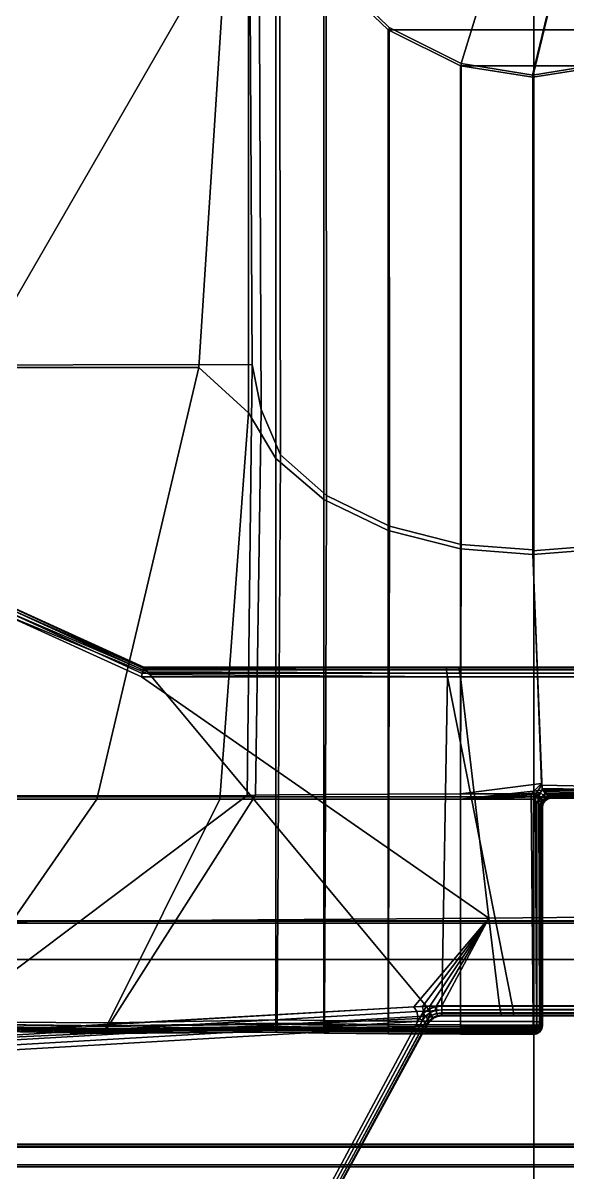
# Model space of a CAD drawing. Extents: x -11.8 to 11.8, y 0 to 23.8.
# Drawn here: x -2.59 to 0.18, y 4.43 to 10.28 of the extents above; entities that cross this region are included whole.
import ezdxf

# ---------------------------------------------------------------- set-up
doc = ezdxf.new("R2010")
doc.units = 0
doc.layers.add('SHP78CM5N_TRADECAD', color=251, linetype='CONTINUOUS')

msp = doc.modelspace()

# ---------------------------------------------------------------- linework, layer by layer
at = {"layer": 'SHP78CM5N_TRADECAD'}
for points in [[(-1.0508, 10.5689, 34.5252), (-0.7292, 10.2576, 34.525), (-0.3643, 10.074, 34.525), (1.3848, 15.7499, 34.525)], [(1.3848, 15.7499, 34.525), (-0.3643, 10.074, 34.525), (0.0011, 10.0141, 34.5247)], [(0.0011, 10.0141, 34.5247), (-0.001, 10.0141, 34.5247), (1.3848, 15.7499, 34.525)], [(-0.001, 10.0141, 34.5247), (0.3644, 10.074, 34.525), (1.2865, 10.9792, 34.5257), (1.3848, 15.7499, 34.525)], [(10.8391, 12.2355, 0.0397), (-11.8433, 14.8549, 0.0397), (-11.8433, 4.581, 0.0397), (10.8391, 4.581, 0.0397)], [(-5.0852, 8.5283, 34.3621), (-5.0852, 11.8844, 34.4356), (-1.4807, 11.8844, 34.6716), (-1.6969, 8.5295, 34.5149)], [(-5.0653, 11.8866, 34.2254), (-5.0691, 8.5372, 34.1518), (-1.4259, 8.5438, 34.3193), (-1.444, 11.8893, 34.5271)], [(-1.4807, 11.8844, 34.6716), (-1.4443, 11.429, 34.6716), (-1.4443, 8.2992, 34.5247), (-1.6969, 8.5295, 34.5149)], [(-1.394, 11.438, 34.5304), (-1.444, 11.8893, 34.5271), (-1.4259, 8.5438, 34.3193), (-1.3801, 8.316, 34.3235)], [(-1.4443, 11.429, 34.6716), (-1.3052, 10.969, 34.6716), (-1.3052, 8.0665, 34.5247), (-1.4443, 8.2992, 34.5247)], [(-1.2864, 10.9792, 34.5257), (-1.394, 11.438, 34.5304), (-1.3801, 8.316, 34.3235), (-1.2813, 8.0852, 34.3158)], [(-4.0898, 6.3462, 33.5354), (-8.1631, 5.5233, 33.2927), (-6.5695, 10.5575, 33.7506), (-1.3123, 11.1622, 34.2357)], [(-4.0898, 6.3462, 33.5354), (-1.3123, 11.1622, 34.2357), (0.0049, 11.1622, 34.2357), (0.0049, 6.3462, 33.5354)], [(0.0049, 11.1622, 34.2357), (1.2792, 11.1622, 34.2357), (4.0567, 6.3462, 33.5354), (0.0049, 6.3462, 33.5354)], [(-1.3052, 10.969, 34.6716), (-1.0616, 10.5579, 34.6716), (-1.0616, 7.8584, 34.5247), (-1.3052, 8.0665, 34.5247)], [(-1.0508, 10.5689, 34.5252), (-1.2864, 10.9792, 34.5257), (-1.2813, 8.0852, 34.3158), (-1.0478, 7.8786, 34.315)], [(-1.0616, 10.5579, 34.6716), (-0.7355, 10.246, 34.6716), (-0.7355, 7.7006, 34.5247), (-1.0616, 7.8584, 34.5247)], [(-0.7355, 10.246, 34.6716), (-1.0616, 10.5579, 34.6716), (1.0617, 10.5579, 34.6716), (0.7357, 10.246, 34.6716)], [(-0.7292, 10.2576, 34.525), (-1.0508, 10.5689, 34.5252), (-1.0478, 7.8786, 34.315), (-0.7274, 7.7219, 34.3148)], [(-0.7355, 10.246, 34.6716), (-0.3672, 10.062, 34.6716), (-0.3672, 7.6075, 34.5247), (-0.7355, 7.7006, 34.5247)], [(0.3674, 10.062, 34.6716), (-0.3672, 10.062, 34.6716), (-0.7355, 10.246, 34.6716), (0.7357, 10.246, 34.6716)], [(-0.3643, 10.074, 34.525), (-0.7292, 10.2576, 34.525), (-0.7274, 7.7219, 34.3148), (-0.3644, 7.6299, 34.3148)], [(0.3674, 10.062, 34.6716), (0.0001, 10.005, 34.6716), (-0.3672, 10.062, 34.6716)], [(-0.3672, 10.062, 34.6716), (0.0001, 10.005, 34.6716), (0.0001, 7.5787, 34.5247), (-0.3672, 7.6075, 34.5247)], [(0.0011, 10.0141, 34.5247), (-0.3643, 10.074, 34.525), (-0.3644, 7.6299, 34.3148), (0.0001, 7.6016, 34.3148)], [(0.3644, 10.074, 34.525), (-0.001, 10.0141, 34.5247), (-0.0016, 7.598, 34.3145), (0.3638, 7.6266, 34.3145)], [(0.0001, 10.005, 34.6716), (0.3674, 10.062, 34.6716), (0.3674, 7.6075, 34.5247), (0.0001, 7.5787, 34.5247)], [(0.0001, 10.005, 34.6716), (-0.001, 10.0141, 34.5247), (-0.0016, 7.598, 34.3145), (0.0001, 7.5787, 34.5247)], [(0.0001, 10.005, 34.6716), (-0.001, 10.0141, 34.5247), (0.0011, 10.0141, 34.5247)], [(0.0001, 7.5787, 34.5247), (0.0001, 10.005, 34.6716), (0.0011, 10.0141, 34.5247), (0.0001, 7.6016, 34.3148)], [(-5.0691, 8.5372, 34.1518), (-5.0736, 6.3487, 34.0238), (-1.4508, 6.354, 34.0284), (-1.4259, 8.5438, 34.3193)], [(-1.3801, 8.316, 34.3235), (-1.4259, 8.5438, 34.3193), (-1.4508, 6.354, 34.0284), (-1.4093, 6.3561, 34.0375)], [(-5.0852, 6.3357, 34.1845), (-5.0852, 8.5283, 34.3621), (-1.6969, 8.5295, 34.5149), (-2.216, 6.3357, 34.3018)], [(-1.6969, 8.5295, 34.5149), (-1.4443, 8.2992, 34.5247), (-1.5909, 6.3357, 34.3065), (-2.216, 6.3357, 34.3018)], [(-1.2813, 8.0852, 34.3158), (-1.3801, 8.316, 34.3235), (-1.4093, 6.3561, 34.0375), (-1.2923, 6.3578, 34.045)], [(-1.4443, 8.2992, 34.5247), (-1.3052, 8.0665, 34.5247), (-1.3052, 6.3357, 34.2786), (-1.5909, 6.3357, 34.3065)], [(-1.3052, 8.0665, 34.5247), (-1.0616, 7.8584, 34.5247), (-1.0616, 6.3357, 34.2645), (-1.3052, 6.3357, 34.2786)], [(-1.0478, 7.8786, 34.315), (-1.2813, 8.0852, 34.3158), (-1.2923, 6.3578, 34.045), (-1.054, 6.3594, 34.0548)], [(-1.0616, 7.8584, 34.5247), (-0.7355, 7.7006, 34.5247), (-0.7355, 6.3357, 34.2731), (-1.0616, 6.3357, 34.2645)], [(-0.7274, 7.7219, 34.3148), (-1.0478, 7.8786, 34.315), (-1.054, 6.3594, 34.0548), (-0.731, 6.3608, 34.0266)], [(-0.3644, 7.6299, 34.3148), (-0.7274, 7.7219, 34.3148), (-0.731, 6.3608, 34.0266), (-0.3669, 6.3617, 34.0322)], [(-0.7355, 7.7006, 34.5247), (-0.3672, 7.6075, 34.5247), (-0.3672, 6.3357, 34.2787), (-0.7355, 6.3357, 34.2731)], [(-0.3672, 7.6075, 34.5247), (0.0001, 7.5787, 34.5247), (0.0474, 6.3801, 34.3265), (-0.3672, 6.3357, 34.2787)], [(0.0446, 6.4153, 34.0846), (0.0001, 7.6016, 34.3148), (-0.3644, 7.6299, 34.3148), (-0.3669, 6.3617, 34.0322)], [(0.3638, 7.6266, 34.3145), (-0.0016, 7.598, 34.3145), (0.0449, 6.4062, 34.0828), (0.3647, 6.4001, 34.0839)], [(0.0001, 7.5787, 34.5247), (0.3674, 7.6075, 34.5247), (0.3674, 6.3801, 34.3231), (0.0474, 6.3801, 34.3265)], [(-1.9805, 6.9914, 34.0485), (-1.9842, 6.9744, 34.0584), (-2.6789, 7.2917, 34.0556), (-2.671, 7.3068, 34.0453)], [(-1.9571, 6.9819, 33.4321), (-1.9679, 6.9949, 33.443), (-2.6709, 7.307, 33.4186), (-2.6787, 7.2919, 33.4072)], [(-1.978, 7.0027, 34.0324), (-1.9805, 6.9914, 34.0485), (-2.671, 7.3068, 34.0453), (-2.6657, 7.3168, 34.0289)], [(-1.9679, 6.9949, 33.443), (-1.975, 7.0036, 33.4597), (-2.6657, 7.3168, 33.4357), (-2.6709, 7.307, 33.4186)], [(-1.9772, 7.0063, 34.0147), (-1.978, 7.0027, 34.0324), (-2.6657, 7.3168, 34.0289), (-2.6641, 7.3199, 34.011)], [(-1.975, 7.0036, 33.4597), (-1.9772, 7.0063, 33.4779), (-2.6641, 7.3199, 33.4542), (-2.6657, 7.3168, 33.4357)], [(-2.6641, 7.3199, 34.011), (-2.6641, 7.3199, 33.4542), (-1.9772, 7.0063, 33.4779), (-1.9772, 7.0063, 34.0147)], [(-6.0912, 5.6884, 33.9154), (-2.6873, 7.2756, 34.0581), (-1.988, 6.9565, 34.0605), (-0.2231, 5.731, 33.9756)], [(-6.0853, 4.968, 33.29), (-0.5415, 5.2831, 33.481), (-1.9454, 6.9678, 33.429), (-2.6873, 7.2756, 33.4034)], [(-1.9454, 6.9678, 33.429), (-1.9571, 6.9819, 33.4321), (-2.6787, 7.2919, 33.4072), (-2.6873, 7.2756, 33.4034)], [(-1.9842, 6.9744, 34.0584), (-1.988, 6.9565, 34.0605), (-2.6873, 7.2756, 34.0581), (-2.6789, 7.2917, 34.0556)], [(-1.988, 6.9565, 34.0605), (-1.9842, 6.9744, 34.0584), (-0.3704, 6.9747, 34.0817), (-0.3678, 6.9568, 34.0837)], [(-1.988, 6.9565, 34.0605), (-0.3678, 6.9568, 34.0837), (-0.2231, 5.731, 33.9756)], [(-1.9842, 6.9744, 34.0584), (-1.9805, 6.9914, 34.0485), (-0.3738, 6.9916, 34.0719), (-0.3704, 6.9747, 34.0817)], [(-1.9805, 6.9914, 34.0485), (-1.978, 7.0027, 34.0324), (-0.3773, 7.0028, 34.0557), (-0.3738, 6.9916, 34.0719)], [(-1.978, 7.0027, 34.0324), (-1.9772, 7.0063, 34.0147), (-0.3799, 7.0063, 34.0378), (-0.3773, 7.0028, 34.0557)], [(-1.9772, 7.0063, 33.4779), (-0.4368, 7.0063, 33.5831), (-0.3799, 7.0063, 34.0378), (-1.9772, 7.0063, 34.0147)], [(-0.4384, 7.0028, 33.5644), (-0.4368, 7.0063, 33.5831), (-1.9772, 7.0063, 33.4779), (-1.975, 7.0036, 33.4597)], [(-0.4384, 6.9919, 33.5471), (-0.4384, 7.0028, 33.5644), (-1.975, 7.0036, 33.4597), (-1.9679, 6.9949, 33.443)], [(-0.4365, 6.9753, 33.5354), (-0.4384, 6.9919, 33.5471), (-1.9679, 6.9949, 33.443), (-1.9571, 6.9819, 33.4321)], [(-0.4334, 6.9573, 33.5313), (-0.4365, 6.9753, 33.5354), (-1.9571, 6.9819, 33.4321), (-1.9454, 6.9678, 33.429)], [(-0.4334, 6.9573, 33.5313), (-1.9454, 6.9678, 33.429), (-0.5415, 5.2831, 33.481), (-0.4618, 5.2831, 33.4811)], [(-0.4334, 6.9573, 33.5313), (-0.4618, 5.2831, 33.4811), (-0.1027, 5.2819, 33.4811)], [(-0.4368, 7.0063, 33.5831), (-0.4384, 7.0028, 33.5644), (0.2643, 7.0028, 33.5641), (0.2647, 7.0063, 33.5828)], [(-0.4384, 7.0028, 33.5644), (-0.4384, 6.9919, 33.5471), (0.264, 6.9917, 33.5469), (0.2643, 7.0028, 33.5641)], [(-0.4384, 6.9919, 33.5471), (-0.4365, 6.9753, 33.5354), (0.264, 6.9748, 33.5354), (0.264, 6.9917, 33.5469)], [(0.2647, 7.0063, 33.5828), (0.2781, 7.0063, 34.0738), (-0.3799, 7.0063, 34.0378), (-0.4368, 7.0063, 33.5831)], [(-0.4365, 6.9753, 33.5354), (-0.4334, 6.9573, 33.5313), (0.2642, 6.9563, 33.5313), (0.264, 6.9748, 33.5354)], [(0.2642, 6.9563, 33.5313), (-0.4334, 6.9573, 33.5313), (-0.1027, 5.2819, 33.4811), (0.2915, 5.2829, 33.4812)], [(0.2781, 7.0063, 34.0738), (0.2786, 7.0027, 34.0913), (-0.3773, 7.0028, 34.0557), (-0.3799, 7.0063, 34.0378)], [(0.2786, 7.0027, 34.0913), (0.2792, 6.9914, 34.1072), (-0.3738, 6.9916, 34.0719), (-0.3773, 7.0028, 34.0557)], [(0.2792, 6.9914, 34.1072), (0.2798, 6.9743, 34.1167), (-0.3704, 6.9747, 34.0817), (-0.3738, 6.9916, 34.0719)], [(0.2798, 6.9743, 34.1167), (0.2801, 6.9566, 34.1183), (-0.3678, 6.9568, 34.0837), (-0.3704, 6.9747, 34.0817)], [(-0.3678, 6.9568, 34.0837), (0.2801, 6.9566, 34.1183), (0.2948, 5.7348, 33.9809), (-0.2231, 5.731, 33.9756)], [(0.0474, 6.3801, 34.3265), (0.0367, 6.369, 34.3236), (-0.3672, 6.3357, 34.2787)], [(-0.3669, 6.3617, 34.0322), (-0.0075, 6.3619, 34.0687), (0.0446, 6.4153, 34.0846)], [(0.0449, 6.4062, 34.0828), (0.0446, 6.4153, 34.0846), (-0.0075, 6.3619, 34.0687), (0.0129, 6.3585, 34.0735)], [(0.0488, 6.3897, 34.0828), (0.0449, 6.4062, 34.0828), (0.0129, 6.3585, 34.0735), (0.0312, 6.3477, 34.084)], [(0.0596, 6.3736, 34.09), (0.0488, 6.3897, 34.0828), (0.0312, 6.3477, 34.084), (0.062, 6.3439, 34.1023)], [(0.0367, 6.369, 34.3236), (0.0474, 6.3801, 34.3265), (0.0648, 6.3639, 34.3205), (0.0524, 6.3549, 34.3184)], [(0.3647, 6.384, 34.0841), (0.3647, 6.4001, 34.0839), (0.0449, 6.4062, 34.0828), (0.0488, 6.3897, 34.0828)], [(0.3674, 6.3801, 34.3231), (0.3673, 6.3637, 34.3173), (0.0648, 6.3639, 34.3205), (0.0474, 6.3801, 34.3265)], [(0.3648, 6.368, 34.0915), (0.3647, 6.384, 34.0841), (0.0488, 6.3897, 34.0828), (0.0596, 6.3736, 34.09)], [(0.365, 6.3567, 34.1049), (0.3648, 6.368, 34.0915), (0.0596, 6.3736, 34.09), (0.0754, 6.3621, 34.1034)], [(0.062, 6.3439, 34.1023), (0.0782, 6.3549, 34.1084), (0.0754, 6.3621, 34.1034), (0.0596, 6.3736, 34.09)], [(-5.0852, 6.3357, 34.1845), (-2.216, 6.3357, 34.3018), (-3.0082, 5.1934, 34.0852), (-5.0852, 5.1989, 34.063)], [(-1.4508, 6.354, 34.0284), (-5.0736, 6.3487, 34.0238), (-5.0754, 5.2132, 33.8637), (-2.9826, 5.2029, 33.8887)], [(0.0053, 4.4657, 33.1108), (-4.2443, 4.4657, 33.1108), (-4.0898, 6.3462, 33.5354), (0.0049, 6.3462, 33.5354)], [(-2.216, 6.3357, 34.3018), (-1.5909, 6.3357, 34.3065), (-2.167, 5.1794, 34.1182), (-3.0082, 5.1934, 34.0852)], [(-1.4093, 6.3561, 34.0375), (-1.4508, 6.354, 34.0284), (-2.9826, 5.2029, 33.8887), (-2.1464, 5.1978, 33.9044)], [(-1.5909, 6.3357, 34.3065), (-1.3052, 6.3357, 34.2786), (-1.3052, 5.1906, 34.1443), (-2.167, 5.1794, 34.1182)], [(-1.2923, 6.3578, 34.045), (-1.4093, 6.3561, 34.0375), (-2.1464, 5.1978, 33.9044), (-1.2988, 5.2127, 33.9336)], [(-1.3052, 6.3357, 34.2786), (-1.0616, 6.3357, 34.2645), (-1.0616, 5.1857, 34.1438), (-1.3052, 5.1906, 34.1443)], [(-1.054, 6.3594, 34.0548), (-1.2923, 6.3578, 34.045), (-1.2988, 5.2127, 33.9336), (-1.0577, 5.2093, 33.9341)], [(-1.0616, 6.3357, 34.2645), (-0.7355, 6.3357, 34.2731), (-0.7355, 5.1819, 34.1441), (-1.0616, 5.1857, 34.1438)], [(-0.731, 6.3608, 34.0266), (-1.054, 6.3594, 34.0548), (-1.0577, 5.2093, 33.9341), (-0.7332, 5.207, 33.9331)], [(-0.7355, 6.3357, 34.2731), (-0.3672, 6.3357, 34.2787), (-0.3672, 5.1797, 34.1443), (-0.7355, 5.1819, 34.1441)], [(-0.3669, 6.3617, 34.0322), (-0.731, 6.3608, 34.0266), (-0.7332, 5.207, 33.9331), (-0.3678, 5.2051, 33.9333)], [(-0.0075, 6.3619, 34.0687), (-0.3669, 6.3617, 34.0322), (-0.3678, 5.2051, 33.9333), (0.0014, 5.2043, 33.9319)], [(0.0367, 6.369, 34.3236), (0.0259, 6.3579, 34.3207), (-0.3672, 6.3357, 34.2787)], [(0.0259, 6.3579, 34.3207), (0.0151, 6.3468, 34.3177), (-0.3672, 6.3357, 34.2787)], [(0.0151, 6.3468, 34.3177), (0.0044, 6.3357, 34.3148), (-0.3672, 6.3357, 34.2787)], [(-0.3672, 6.3357, 34.2787), (0.0044, 6.3357, 34.3148), (0.0042, 5.1793, 34.1429), (-0.3672, 5.1797, 34.1443)], [(0.0014, 5.2043, 33.9319), (0.0188, 5.2038, 33.9364), (0.0129, 6.3585, 34.0735), (-0.0075, 6.3619, 34.0687)], [(0.0211, 5.1795, 34.1405), (0.0042, 5.1793, 34.1429), (0.0044, 6.3357, 34.3148), (0.0205, 6.3199, 34.3108)], [(0.0205, 6.3199, 34.3108), (0.0044, 6.3357, 34.3148), (0.0151, 6.3468, 34.3177), (0.0296, 6.3322, 34.3135)], [(4.0567, 6.3462, 33.5354), (4.4797, 4.4657, 33.1108), (0.0053, 4.4657, 33.1108), (0.0049, 6.3462, 33.5354)], [(0.0188, 5.2038, 33.9364), (0.0335, 5.2025, 33.9469), (0.0312, 6.3477, 34.084), (0.0129, 6.3585, 34.0735)], [(0.0296, 6.3322, 34.3135), (0.0151, 6.3468, 34.3177), (0.0259, 6.3579, 34.3207), (0.0404, 6.3442, 34.316)], [(0.0429, 6.3195, 34.3024), (0.0357, 6.3058, 34.3), (0.0205, 6.3199, 34.3108), (0.0296, 6.3322, 34.3135)], [(0.0357, 5.1806, 34.1316), (0.0211, 5.1795, 34.1405), (0.0205, 6.3199, 34.3108), (0.0357, 6.3058, 34.3)], [(0.0404, 6.3442, 34.316), (0.0259, 6.3579, 34.3207), (0.0367, 6.369, 34.3236), (0.0524, 6.3549, 34.3184)], [(0.0535, 6.3324, 34.3048), (0.0429, 6.3195, 34.3024), (0.0296, 6.3322, 34.3135), (0.0404, 6.3442, 34.316)], [(0.0335, 5.2025, 33.9469), (0.0432, 5.2007, 33.962), (0.0432, 6.331, 34.0984), (0.0312, 6.3477, 34.084)], [(0.062, 6.3439, 34.1023), (0.0312, 6.3477, 34.084), (0.0432, 6.331, 34.0984), (0.0505, 6.3273, 34.1049)], [(0.0509, 6.3123, 34.2866), (0.0457, 6.2974, 34.2842), (0.0357, 6.3058, 34.3), (0.0429, 6.3195, 34.3024)], [(0.0535, 6.3324, 34.3048), (0.0404, 6.3442, 34.316), (0.0524, 6.3549, 34.3184), (0.0667, 6.3428, 34.3066)], [(0.0535, 6.3324, 34.3048), (0.0612, 6.3263, 34.2888), (0.0509, 6.3123, 34.2866), (0.0429, 6.3195, 34.3024)], [(0.0432, 5.2007, 33.962), (0.0468, 5.1986, 33.9796), (0.0472, 6.3125, 34.1136), (0.0432, 6.331, 34.0984)], [(0.0432, 6.331, 34.0984), (0.0472, 6.3125, 34.1136), (0.0505, 6.3273, 34.1049)], [(0.0486, 6.2959, 34.2677), (0.0519, 6.3122, 34.2701), (0.0505, 6.3273, 34.1049), (0.0472, 6.3125, 34.1136)], [(0.0519, 6.3122, 34.2701), (0.062, 6.3271, 34.2723), (0.062, 6.3439, 34.1023), (0.0505, 6.3273, 34.1049)], [(0.0612, 6.3263, 34.2888), (0.062, 6.3271, 34.2723), (0.0519, 6.3122, 34.2701), (0.0509, 6.3123, 34.2866)], [(0.0524, 6.3549, 34.3184), (0.0648, 6.3639, 34.3205), (0.0804, 6.3498, 34.308), (0.0667, 6.3428, 34.3066)], [(0.0535, 6.3324, 34.3048), (0.0667, 6.3428, 34.3066), (0.0755, 6.3363, 34.2904), (0.0612, 6.3263, 34.2888)], [(0.0755, 6.3363, 34.2904), (0.0773, 6.3368, 34.2736), (0.062, 6.3271, 34.2723), (0.0612, 6.3263, 34.2888)], [(0.062, 6.3271, 34.2723), (0.0773, 6.3368, 34.2736), (0.0782, 6.3549, 34.1084), (0.062, 6.3439, 34.1023)], [(0.3673, 6.3637, 34.3173), (0.3672, 6.3496, 34.305), (0.0804, 6.3498, 34.308), (0.0648, 6.3639, 34.3205)], [(0.0667, 6.3428, 34.3066), (0.0804, 6.3498, 34.308), (0.0906, 6.3412, 34.2912), (0.0755, 6.3363, 34.2904)], [(0.3652, 6.3521, 34.1204), (0.365, 6.3567, 34.1049), (0.0754, 6.3621, 34.1034), (0.0921, 6.3572, 34.1192)], [(0.0782, 6.3549, 34.1084), (0.0921, 6.3572, 34.1192), (0.0754, 6.3621, 34.1034)], [(0.0906, 6.3412, 34.2912), (0.0937, 6.3396, 34.2739), (0.0773, 6.3368, 34.2736), (0.0755, 6.3363, 34.2904)], [(0.0773, 6.3368, 34.2736), (0.0937, 6.3396, 34.2739), (0.0921, 6.3572, 34.1192), (0.0782, 6.3549, 34.1084)], [(0.3672, 6.3496, 34.305), (0.3671, 6.3411, 34.2883), (0.0906, 6.3412, 34.2912), (0.0804, 6.3498, 34.308)], [(0.3671, 6.3411, 34.2883), (0.3669, 6.3395, 34.271), (0.0937, 6.3396, 34.2739), (0.0906, 6.3412, 34.2912)], [(0.0937, 6.3396, 34.2739), (0.3669, 6.3395, 34.271), (0.3652, 6.3521, 34.1204), (0.0921, 6.3572, 34.1192)], [(0.0454, 5.1822, 34.1177), (0.0357, 5.1806, 34.1316), (0.0357, 6.3058, 34.3), (0.0457, 6.2974, 34.2842)], [(0.0487, 5.1841, 34.1011), (0.0454, 5.1822, 34.1177), (0.0457, 6.2974, 34.2842), (0.0486, 6.2959, 34.2677)], [(0.0519, 6.3122, 34.2701), (0.0486, 6.2959, 34.2677), (0.0457, 6.2974, 34.2842), (0.0509, 6.3123, 34.2866)], [(0.0487, 5.1841, 34.1011), (0.0486, 6.2959, 34.2677), (0.0472, 6.3125, 34.1136), (0.0468, 5.1986, 33.9796)], [(-6.0912, 5.6884, 33.9154), (-0.2231, 5.731, 33.9756), (-0.6039, 5.279, 33.9282), (-6.0767, 4.9607, 33.8228)], [(-0.561, 5.2813, 33.9288), (-0.6039, 5.279, 33.9282), (-0.2231, 5.731, 33.9756)], [(-0.5231, 5.283, 33.9293), (-0.561, 5.2813, 33.9288), (-0.2231, 5.731, 33.9756)], [(-0.49, 5.2839, 33.9297), (-0.5231, 5.283, 33.9293), (-0.2231, 5.731, 33.9756)], [(-0.4618, 5.2842, 33.9299), (-0.49, 5.2839, 33.9297), (-0.2231, 5.731, 33.9756)], [(-0.1693, 5.284, 33.9293), (-0.4618, 5.2842, 33.9299), (-0.2231, 5.731, 33.9756)], [(0.2948, 5.7348, 33.9809), (0.286, 5.2843, 33.9298), (-0.1693, 5.284, 33.9293), (-0.2231, 5.731, 33.9756)], [(-10.9122, 5.7163, 4.9527), (11.7095, 5.7163, 4.9527), (11.7095, 4.5661, 3.7945), (-11.8433, 4.5661, 3.7945)], [(-10.9122, 5.7143, 5.1084), (10.8391, 5.7144, 5.1122), (11.7095, 5.7163, 4.9527), (-10.9122, 5.7163, 4.9527)], [(10.8391, 5.704, 6.001), (10.8391, 5.7144, 5.1122), (-10.9122, 5.7143, 5.1084), (-10.9122, 5.704, 6.001)], [(10.8391, 5.5195, 6.3166), (10.8391, 5.704, 6.001), (-10.9122, 5.704, 6.001), (-10.9122, 5.5195, 6.3166)], [(10.8391, 3.9269, 6.3166), (10.8391, 5.5195, 6.3166), (-10.9122, 5.5195, 6.3166), (-10.9122, 3.9269, 6.3166)], [(-0.5753, 5.2205, 33.4743), (-0.5415, 5.2831, 33.481), (-6.0853, 4.968, 33.29)], [(-0.6039, 5.279, 33.9282), (-0.5897, 5.2565, 33.9255), (-6.0763, 4.936, 33.8196), (-6.0767, 4.9607, 33.8228)], [(-0.5897, 5.2565, 33.9255), (-0.6039, 5.279, 33.9282), (-0.561, 5.2813, 33.9288), (-0.5552, 5.2567, 33.9259)], [(-0.5415, 5.2831, 33.481), (-0.5753, 5.2205, 33.4743), (-0.5563, 5.246, 33.477)], [(-0.5552, 5.2567, 33.9259), (-0.561, 5.2813, 33.9288), (-0.5231, 5.283, 33.9293), (-0.5225, 5.2567, 33.9239)], [(-0.5415, 5.2831, 33.481), (-0.5563, 5.246, 33.477), (-0.5292, 5.2663, 33.4792)], [(-0.5208, 5.2505, 33.482), (-0.5292, 5.2663, 33.4792), (-0.5563, 5.246, 33.477), (-0.5445, 5.2323, 33.4796)], [(-0.4618, 5.2831, 33.4811), (-0.5415, 5.2831, 33.481), (-0.4965, 5.2789, 33.4806)], [(-0.5415, 5.2831, 33.481), (-0.5292, 5.2663, 33.4792), (-0.4965, 5.2789, 33.4806)], [(-0.4921, 5.2616, 33.4835), (-0.4965, 5.2789, 33.4806), (-0.5292, 5.2663, 33.4792), (-0.5208, 5.2505, 33.482)], [(-0.5225, 5.2567, 33.9239), (-0.5231, 5.283, 33.9293), (-0.49, 5.2839, 33.9297), (-0.4897, 5.2627, 33.9237)], [(-0.5225, 5.2341, 33.9137), (-0.5225, 5.2567, 33.9239), (-0.4897, 5.2627, 33.9237), (-0.4898, 5.245, 33.9121)], [(-0.5129, 5.2356, 33.4926), (-0.488, 5.2453, 33.4942), (-0.4921, 5.2616, 33.4835), (-0.5208, 5.2505, 33.482)], [(-0.4618, 5.2648, 33.4841), (-0.4618, 5.2831, 33.4811), (-0.4965, 5.2789, 33.4806), (-0.4921, 5.2616, 33.4835)], [(-0.488, 5.2453, 33.4942), (-0.4618, 5.2478, 33.4949), (-0.4618, 5.2648, 33.4841), (-0.4921, 5.2616, 33.4835)], [(-0.49, 5.2839, 33.9297), (-0.4618, 5.2842, 33.9299), (-0.4618, 5.2648, 33.924), (-0.4897, 5.2627, 33.9237)], [(-0.4897, 5.2627, 33.9237), (-0.4618, 5.2648, 33.924), (-0.4619, 5.2488, 33.9115), (-0.4898, 5.245, 33.9121)], [(-0.4619, 5.2488, 33.9115), (-0.4618, 5.2648, 33.924), (-0.1665, 5.2653, 33.9239), (-0.1628, 5.2487, 33.9114)], [(-0.4618, 5.2648, 33.924), (-0.4618, 5.2842, 33.9299), (-0.1693, 5.284, 33.9293), (-0.1665, 5.2653, 33.9239)], [(-0.4618, 5.2831, 33.4811), (-0.4618, 5.2648, 33.4841), (-0.0997, 5.2642, 33.4842), (-0.1027, 5.2819, 33.4811)], [(-0.4618, 5.2648, 33.4841), (-0.4618, 5.2478, 33.4949), (-0.0982, 5.2475, 33.495), (-0.0997, 5.2642, 33.4842)], [(-0.1665, 5.2653, 33.9239), (-0.1693, 5.284, 33.9293), (0.286, 5.2843, 33.9298), (0.2857, 5.2655, 33.9243)], [(-0.1628, 5.2487, 33.9114), (-0.1665, 5.2653, 33.9239), (0.2857, 5.2655, 33.9243), (0.2855, 5.2488, 33.9115)], [(0.2918, 5.2646, 33.4842), (0.2915, 5.2829, 33.4812), (-0.1027, 5.2819, 33.4811), (-0.0997, 5.2642, 33.4842)], [(0.2918, 5.2477, 33.4949), (0.2918, 5.2646, 33.4842), (-0.0997, 5.2642, 33.4842), (-0.0982, 5.2475, 33.495)], [(-6.0853, 4.968, 33.29), (-6.103, 4.3339, 33.2901), (-1.0545, 4.3274, 33.2905), (-0.5753, 5.2205, 33.4743)], [(-0.5865, 5.2042, 33.918), (-0.5979, 5.1802, 33.914), (-6.077, 4.8617, 33.8095), (-6.0765, 4.8864, 33.813)], [(-0.5837, 5.2306, 33.922), (-0.5865, 5.2042, 33.918), (-6.0765, 4.8864, 33.813), (-6.0763, 4.9112, 33.8164)], [(-0.5897, 5.2565, 33.9255), (-0.5837, 5.2306, 33.922), (-6.0763, 4.9112, 33.8164), (-6.0763, 4.936, 33.8196)], [(-2.1555, 5.1834, 33.9059), (-2.1464, 5.1978, 33.9044), (-2.9826, 5.2029, 33.8887), (-2.9962, 5.1926, 33.8906)], [(-1.299, 5.1958, 33.9351), (-1.2988, 5.2127, 33.9336), (-2.1464, 5.1978, 33.9044), (-2.1555, 5.1834, 33.9059)], [(-1.0578, 5.1924, 33.9355), (-1.0577, 5.2093, 33.9341), (-1.2988, 5.2127, 33.9336), (-1.299, 5.1958, 33.9351)], [(-0.7332, 5.19, 33.9349), (-0.7332, 5.207, 33.9331), (-1.0577, 5.2093, 33.9341), (-1.0578, 5.1924, 33.9355)], [(-1.0545, 4.3274, 33.2905), (-1.0361, 4.3274, 33.294), (-0.5609, 5.2094, 33.4766), (-0.5753, 5.2205, 33.4743)], [(-1.0361, 4.3274, 33.294), (-1.0191, 4.3273, 33.3052), (-0.5473, 5.1987, 33.4868), (-0.5609, 5.2094, 33.4766)], [(-0.3679, 5.188, 33.935), (-0.3678, 5.2051, 33.9333), (-0.7332, 5.207, 33.9331), (-0.7332, 5.19, 33.9349)], [(-0.5741, 5.1844, 33.9106), (-0.5979, 5.1802, 33.914), (-0.5865, 5.2042, 33.918), (-0.5631, 5.2068, 33.9147)], [(-0.5537, 5.2323, 33.9202), (-0.5837, 5.2306, 33.922), (-0.5897, 5.2565, 33.9255), (-0.5552, 5.2567, 33.9259)], [(-0.5631, 5.2068, 33.9147), (-0.5865, 5.2042, 33.918), (-0.5837, 5.2306, 33.922), (-0.5537, 5.2323, 33.9202)], [(-0.5563, 5.246, 33.477), (-0.5753, 5.2205, 33.4743), (-0.5609, 5.2094, 33.4766), (-0.5445, 5.2323, 33.4796)], [(-0.5408, 5.209, 33.9053), (-0.5539, 5.1878, 33.8998), (-0.5741, 5.1844, 33.9106), (-0.5631, 5.2068, 33.9147)], [(-0.5225, 5.2341, 33.9137), (-0.5408, 5.209, 33.9053), (-0.5631, 5.2068, 33.9147), (-0.5537, 5.2323, 33.9202)], [(-0.5445, 5.2323, 33.4796), (-0.5609, 5.2094, 33.4766), (-0.5473, 5.1987, 33.4868), (-0.5333, 5.2193, 33.49)], [(-0.5225, 5.2341, 33.9137), (-0.5537, 5.2323, 33.9202), (-0.5552, 5.2567, 33.9259), (-0.5225, 5.2567, 33.9239)], [(-0.5274, 5.2079, 33.8895), (-0.5404, 5.19, 33.8835), (-0.5539, 5.1878, 33.8998), (-0.5408, 5.209, 33.9053)], [(-0.5333, 5.2193, 33.49), (-0.5473, 5.1987, 33.4868), (-0.5384, 5.1915, 33.5033), (-0.5257, 5.2104, 33.5066)], [(-0.5129, 5.2356, 33.4926), (-0.5208, 5.2505, 33.482), (-0.5445, 5.2323, 33.4796), (-0.5333, 5.2193, 33.49)], [(-0.5225, 5.2341, 33.9137), (-0.5095, 5.2257, 33.8966), (-0.5274, 5.2079, 33.8895), (-0.5408, 5.209, 33.9053)], [(-0.5224, 5.2086, 33.8683), (-0.5357, 5.1905, 33.8642), (-0.5404, 5.19, 33.8835), (-0.5274, 5.2079, 33.8895)], [(-0.5384, 5.1915, 33.5033), (-0.5357, 5.1891, 33.5214), (-0.5227, 5.207, 33.5247), (-0.5257, 5.2104, 33.5066)], [(-0.5357, 5.1905, 33.8642), (-0.5224, 5.2086, 33.8683), (-0.5227, 5.207, 33.5247), (-0.5357, 5.1891, 33.5214)], [(-0.5129, 5.2356, 33.4926), (-0.5333, 5.2193, 33.49), (-0.5257, 5.2104, 33.5066), (-0.5073, 5.2253, 33.5093)], [(-0.5095, 5.2257, 33.8966), (-0.5048, 5.2226, 33.8715), (-0.5224, 5.2086, 33.8683), (-0.5274, 5.2079, 33.8895)], [(-0.5257, 5.2104, 33.5066), (-0.5227, 5.207, 33.5247), (-0.5048, 5.2213, 33.5274), (-0.5073, 5.2253, 33.5093)], [(-0.5224, 5.2086, 33.8683), (-0.5048, 5.2226, 33.8715), (-0.5048, 5.2213, 33.5274), (-0.5227, 5.207, 33.5247)], [(-0.5225, 5.2341, 33.9137), (-0.4898, 5.245, 33.9121), (-0.4849, 5.2352, 33.8955), (-0.5095, 5.2257, 33.8966)], [(-0.5129, 5.2356, 33.4926), (-0.5073, 5.2253, 33.5093), (-0.4851, 5.2342, 33.5109), (-0.488, 5.2453, 33.4942)], [(-0.4849, 5.2352, 33.8955), (-0.4841, 5.2314, 33.8735), (-0.5048, 5.2226, 33.8715), (-0.5095, 5.2257, 33.8966)], [(-0.5073, 5.2253, 33.5093), (-0.5048, 5.2213, 33.5274), (-0.4837, 5.2302, 33.5291), (-0.4851, 5.2342, 33.5109)], [(-0.5048, 5.2226, 33.8715), (-0.4841, 5.2314, 33.8735), (-0.4837, 5.2302, 33.5291), (-0.5048, 5.2213, 33.5274)], [(-0.4898, 5.245, 33.9121), (-0.4619, 5.2488, 33.9115), (-0.4618, 5.2382, 33.8942), (-0.4849, 5.2352, 33.8955)], [(-0.4851, 5.2342, 33.5109), (-0.4618, 5.2366, 33.5116), (-0.4618, 5.2478, 33.4949), (-0.488, 5.2453, 33.4942)], [(-0.4837, 5.2302, 33.5291), (-0.4618, 5.2331, 33.5297), (-0.4618, 5.2366, 33.5116), (-0.4851, 5.2342, 33.5109)], [(-0.4618, 5.2382, 33.8942), (-0.4618, 5.2344, 33.8742), (-0.4841, 5.2314, 33.8735), (-0.4849, 5.2352, 33.8955)], [(-0.4841, 5.2314, 33.8735), (-0.4618, 5.2344, 33.8742), (-0.4618, 5.2331, 33.5297), (-0.4837, 5.2302, 33.5291)], [(-0.4618, 5.2382, 33.8942), (-0.4619, 5.2488, 33.9115), (-0.1628, 5.2487, 33.9114), (-0.1588, 5.2379, 33.8935)], [(-0.4618, 5.2478, 33.4949), (-0.4618, 5.2366, 33.5116), (-0.0987, 5.2365, 33.5117), (-0.0982, 5.2475, 33.495)], [(-0.4618, 5.2344, 33.8742), (-0.4618, 5.2382, 33.8942), (-0.1588, 5.2379, 33.8935), (-0.1554, 5.2344, 33.8742)], [(-0.4618, 5.2366, 33.5116), (-0.4618, 5.2331, 33.5297), (-0.1009, 5.2331, 33.5297), (-0.0987, 5.2365, 33.5117)], [(-0.1009, 5.2331, 33.5297), (-0.4618, 5.2331, 33.5297), (-0.4618, 5.2344, 33.8742), (-0.1554, 5.2344, 33.8742)], [(0.0014, 5.1865, 33.9343), (0.0014, 5.2043, 33.9319), (-0.3678, 5.2051, 33.9333), (-0.3679, 5.188, 33.935)], [(-0.1588, 5.2379, 33.8935), (-0.1628, 5.2487, 33.9114), (0.2855, 5.2488, 33.9115), (0.2856, 5.2379, 33.8935)], [(-0.1554, 5.2344, 33.8742), (-0.1588, 5.2379, 33.8935), (0.2856, 5.2379, 33.8935), (0.2858, 5.2344, 33.8742)], [(-0.1554, 5.2344, 33.8742), (0.2858, 5.2344, 33.8742), (0.2915, 5.2331, 33.5297), (-0.1009, 5.2331, 33.5297)], [(0.2915, 5.2331, 33.5297), (0.2917, 5.2365, 33.5115), (-0.0987, 5.2365, 33.5117), (-0.1009, 5.2331, 33.5297)], [(0.2917, 5.2365, 33.5115), (0.2918, 5.2477, 33.4949), (-0.0982, 5.2475, 33.495), (-0.0987, 5.2365, 33.5117)], [(0.0188, 5.2038, 33.9364), (0.0014, 5.2043, 33.9319), (0.0014, 5.1865, 33.9343), (0.0184, 5.1865, 33.9381)], [(0.0322, 5.1872, 33.9464), (0.0335, 5.2025, 33.9469), (0.0188, 5.2038, 33.9364), (0.0184, 5.1865, 33.9381)], [(0.0399, 5.184, 33.9604), (0.0432, 5.2007, 33.962), (0.0335, 5.2025, 33.9469), (0.0322, 5.1872, 33.9464)], [(-6.077, 4.8617, 33.8095), (-0.5979, 5.1802, 33.914), (-1.0545, 4.3271, 33.735), (-6.0909, 4.3336, 33.7346)], [(-3.0301, 5.1613, 34.0336), (-2.1834, 5.1438, 34.067), (-2.1739, 5.1556, 33.9447), (-3.022, 5.1716, 33.9301)], [(-2.1833, 5.145, 34.084), (-2.1834, 5.1438, 34.067), (-3.0301, 5.1613, 34.0336), (-3.0296, 5.1622, 34.0507)], [(-2.18, 5.1524, 34.1006), (-2.1833, 5.145, 34.084), (-3.0296, 5.1622, 34.0507), (-3.0252, 5.1688, 34.0673)], [(-2.1741, 5.1649, 34.1127), (-2.18, 5.1524, 34.1006), (-3.0252, 5.1688, 34.0673), (-3.0174, 5.1801, 34.0795)], [(-2.1739, 5.1556, 33.9447), (-2.1709, 5.1599, 33.9285), (-3.0182, 5.1751, 33.9137), (-3.022, 5.1716, 33.9301)], [(-2.1709, 5.1599, 33.9285), (-2.1644, 5.1697, 33.9143), (-3.0091, 5.1825, 33.8993), (-3.0182, 5.1751, 33.9137)], [(-2.167, 5.1794, 34.1182), (-2.1741, 5.1649, 34.1127), (-3.0174, 5.1801, 34.0795), (-3.0082, 5.1934, 34.0852)], [(-2.1644, 5.1697, 33.9143), (-2.1555, 5.1834, 33.9059), (-2.9962, 5.1926, 33.8906), (-3.0091, 5.1825, 33.8993)], [(-2.1834, 5.1438, 34.067), (-1.3039, 5.1506, 34.0944), (-1.3004, 5.1632, 33.974), (-2.1739, 5.1556, 33.9447)], [(-1.3044, 5.152, 34.1113), (-1.3039, 5.1506, 34.0944), (-2.1834, 5.1438, 34.067), (-2.1833, 5.145, 34.084)], [(-1.3048, 5.1603, 34.1276), (-1.3044, 5.152, 34.1113), (-2.1833, 5.145, 34.084), (-2.18, 5.1524, 34.1006)], [(-1.3051, 5.1744, 34.1393), (-1.3048, 5.1603, 34.1276), (-2.18, 5.1524, 34.1006), (-2.1741, 5.1649, 34.1127)], [(-1.3052, 5.1906, 34.1443), (-1.3051, 5.1744, 34.1393), (-2.1741, 5.1649, 34.1127), (-2.167, 5.1794, 34.1182)], [(-1.3004, 5.1632, 33.974), (-1.2999, 5.1681, 33.9578), (-2.1709, 5.1599, 33.9285), (-2.1739, 5.1556, 33.9447)], [(-1.2999, 5.1681, 33.9578), (-1.2994, 5.1796, 33.9436), (-2.1644, 5.1697, 33.9143), (-2.1709, 5.1599, 33.9285)], [(-1.2994, 5.1796, 33.9436), (-1.299, 5.1958, 33.9351), (-2.1555, 5.1834, 33.9059), (-2.1644, 5.1697, 33.9143)], [(-1.0616, 5.1857, 34.1438), (-1.0615, 5.1696, 34.1389), (-1.3051, 5.1744, 34.1393), (-1.3052, 5.1906, 34.1443)], [(-1.0615, 5.1696, 34.1389), (-1.0613, 5.1555, 34.1274), (-1.3048, 5.1603, 34.1276), (-1.3051, 5.1744, 34.1393)], [(-1.0613, 5.1555, 34.1274), (-1.0611, 5.1473, 34.1111), (-1.3044, 5.152, 34.1113), (-1.3048, 5.1603, 34.1276)], [(-1.0611, 5.1473, 34.1111), (-1.0608, 5.146, 34.0944), (-1.3039, 5.1506, 34.0944), (-1.3044, 5.152, 34.1113)], [(-1.3039, 5.1506, 34.0944), (-1.0608, 5.146, 34.0944), (-1.0586, 5.1595, 33.9741), (-1.3004, 5.1632, 33.974)], [(-1.0586, 5.1595, 33.9741), (-1.0583, 5.1645, 33.9579), (-1.2999, 5.1681, 33.9578), (-1.3004, 5.1632, 33.974)], [(-1.0583, 5.1645, 33.9579), (-1.058, 5.1762, 33.9438), (-1.2994, 5.1796, 33.9436), (-1.2999, 5.1681, 33.9578)], [(-1.058, 5.1762, 33.9438), (-1.0578, 5.1924, 33.9355), (-1.299, 5.1958, 33.9351), (-1.2994, 5.1796, 33.9436)], [(-0.7355, 5.1819, 34.1441), (-0.7355, 5.1659, 34.1391), (-1.0615, 5.1696, 34.1389), (-1.0616, 5.1857, 34.1438)], [(-0.7355, 5.1659, 34.1391), (-0.7354, 5.1519, 34.1275), (-1.0613, 5.1555, 34.1274), (-1.0615, 5.1696, 34.1389)], [(-0.7354, 5.1519, 34.1275), (-0.7352, 5.1437, 34.1112), (-1.0611, 5.1473, 34.1111), (-1.0613, 5.1555, 34.1274)], [(-0.7352, 5.1437, 34.1112), (-0.735, 5.1425, 34.0944), (-1.0608, 5.146, 34.0944), (-1.0611, 5.1473, 34.1111)], [(-1.0608, 5.146, 34.0944), (-0.735, 5.1425, 34.0944), (-0.7337, 5.1568, 33.9742), (-1.0586, 5.1595, 33.9741)], [(-0.7337, 5.1568, 33.9742), (-0.7335, 5.1619, 33.9578), (-1.0583, 5.1645, 33.9579), (-1.0586, 5.1595, 33.9741)], [(-0.7335, 5.1619, 33.9578), (-0.7334, 5.1736, 33.9435), (-1.058, 5.1762, 33.9438), (-1.0583, 5.1645, 33.9579)], [(-0.7334, 5.1736, 33.9435), (-0.7332, 5.19, 33.9349), (-1.0578, 5.1924, 33.9355), (-1.058, 5.1762, 33.9438)], [(-1.0361, 4.3271, 33.7315), (-1.0545, 4.3271, 33.735), (-0.5979, 5.1802, 33.914), (-0.5741, 5.1844, 33.9106)], [(-1.0191, 4.3271, 33.7204), (-1.0361, 4.3271, 33.7315), (-0.5741, 5.1844, 33.9106), (-0.5539, 5.1878, 33.8998)], [(-1.0191, 4.3273, 33.3052), (-1.008, 4.3273, 33.3221), (-0.5384, 5.1915, 33.5033), (-0.5473, 5.1987, 33.4868)], [(-1.008, 4.3271, 33.7035), (-1.0191, 4.3271, 33.7204), (-0.5539, 5.1878, 33.8998), (-0.5404, 5.19, 33.8835)], [(-1.008, 4.3273, 33.3221), (-1.0045, 4.3273, 33.3405), (-0.5357, 5.1891, 33.5214), (-0.5384, 5.1915, 33.5033)], [(-1.0045, 4.3271, 33.685), (-1.008, 4.3271, 33.7035), (-0.5404, 5.19, 33.8835), (-0.5357, 5.1905, 33.8642)], [(-1.0045, 4.3271, 33.685), (-0.5357, 5.1905, 33.8642), (-0.5357, 5.1891, 33.5214), (-1.0045, 4.3273, 33.3405)], [(-0.3672, 5.1797, 34.1443), (-0.3673, 5.1636, 34.1392), (-0.7355, 5.1659, 34.1391), (-0.7355, 5.1819, 34.1441)], [(-0.3673, 5.1636, 34.1392), (-0.3673, 5.1497, 34.1275), (-0.7354, 5.1519, 34.1275), (-0.7355, 5.1659, 34.1391)], [(-0.3673, 5.1497, 34.1275), (-0.3673, 5.1415, 34.1112), (-0.7352, 5.1437, 34.1112), (-0.7354, 5.1519, 34.1275)], [(-0.3673, 5.1415, 34.1112), (-0.3674, 5.1404, 34.0944), (-0.735, 5.1425, 34.0944), (-0.7352, 5.1437, 34.1112)], [(-0.735, 5.1425, 34.0944), (-0.3674, 5.1404, 34.0944), (-0.3677, 5.1549, 33.9742), (-0.7337, 5.1568, 33.9742)], [(-0.3677, 5.1549, 33.9742), (-0.3678, 5.16, 33.9579), (-0.7335, 5.1619, 33.9578), (-0.7337, 5.1568, 33.9742)], [(-0.3678, 5.16, 33.9579), (-0.3678, 5.1717, 33.9436), (-0.7334, 5.1736, 33.9435), (-0.7335, 5.1619, 33.9578)], [(-0.3678, 5.1717, 33.9436), (-0.3679, 5.188, 33.935), (-0.7332, 5.19, 33.9349), (-0.7334, 5.1736, 33.9435)], [(0.0015, 5.1708, 33.9431), (0.0014, 5.1865, 33.9343), (-0.3679, 5.188, 33.935), (-0.3678, 5.1717, 33.9436)], [(0.0016, 5.1594, 33.957), (0.0015, 5.1708, 33.9431), (-0.3678, 5.1717, 33.9436), (-0.3678, 5.16, 33.9579)], [(0.0019, 5.154, 33.9742), (0.0016, 5.1594, 33.957), (-0.3678, 5.16, 33.9579), (-0.3677, 5.1549, 33.9742)], [(-0.3674, 5.1404, 34.0944), (0.0036, 5.1397, 34.0944), (0.0019, 5.154, 33.9742), (-0.3677, 5.1549, 33.9742)], [(0.0042, 5.1793, 34.1429), (0.0042, 5.1626, 34.138), (-0.3673, 5.1636, 34.1392), (-0.3672, 5.1797, 34.1443)], [(0.0042, 5.1626, 34.138), (0.004, 5.1492, 34.127), (-0.3673, 5.1497, 34.1275), (-0.3673, 5.1636, 34.1392)], [(0.004, 5.1492, 34.127), (0.0038, 5.1412, 34.1117), (-0.3673, 5.1415, 34.1112), (-0.3673, 5.1497, 34.1275)], [(0.0184, 5.1865, 33.9381), (0.0014, 5.1865, 33.9343), (0.0015, 5.1708, 33.9431), (0.0168, 5.1719, 33.9446)], [(0.0168, 5.1719, 33.9446), (0.0015, 5.1708, 33.9431), (0.0016, 5.1594, 33.957), (0.0185, 5.1627, 33.9579)], [(0.0016, 5.1594, 33.957), (0.0019, 5.154, 33.9742), (0.0191, 5.1574, 33.9746), (0.0185, 5.1627, 33.9579)], [(0.0036, 5.1397, 34.0944), (0.0208, 5.1431, 34.0949), (0.0191, 5.1574, 33.9746), (0.0019, 5.154, 33.9742)], [(0.0208, 5.1431, 34.0949), (0.0036, 5.1397, 34.0944), (0.0038, 5.1412, 34.1117), (0.0207, 5.1444, 34.1118)], [(0.0207, 5.1444, 34.1118), (0.0038, 5.1412, 34.1117), (0.004, 5.1492, 34.127), (0.0193, 5.1505, 34.126)], [(0.0193, 5.1505, 34.126), (0.004, 5.1492, 34.127), (0.0042, 5.1626, 34.138), (0.0208, 5.1632, 34.1352)], [(0.0042, 5.1626, 34.138), (0.0042, 5.1793, 34.1429), (0.0211, 5.1795, 34.1405), (0.0208, 5.1632, 34.1352)], [(0.0285, 5.1751, 33.9489), (0.0322, 5.1872, 33.9464), (0.0184, 5.1865, 33.9381), (0.0168, 5.1719, 33.9446)], [(0.0285, 5.1751, 33.9489), (0.0168, 5.1719, 33.9446), (0.0185, 5.1627, 33.9579), (0.0322, 5.1701, 33.9604)], [(0.0185, 5.1627, 33.9579), (0.0191, 5.1574, 33.9746), (0.0337, 5.1671, 33.9758), (0.0322, 5.1701, 33.9604)], [(0.0208, 5.1431, 34.0949), (0.0354, 5.1527, 34.0964), (0.0337, 5.1671, 33.9758), (0.0191, 5.1574, 33.9746)], [(0.0309, 5.1545, 34.1232), (0.0193, 5.1505, 34.126), (0.0208, 5.1632, 34.1352), (0.0344, 5.1655, 34.1282)], [(0.0309, 5.1545, 34.1232), (0.0344, 5.1522, 34.1115), (0.0207, 5.1444, 34.1118), (0.0193, 5.1505, 34.126)], [(0.0344, 5.1522, 34.1115), (0.0354, 5.1527, 34.0964), (0.0208, 5.1431, 34.0949), (0.0207, 5.1444, 34.1118)], [(0.0208, 5.1632, 34.1352), (0.0211, 5.1795, 34.1405), (0.0357, 5.1806, 34.1316), (0.0344, 5.1655, 34.1282)], [(0.0285, 5.1751, 33.9489), (0.0322, 5.1701, 33.9604), (0.0399, 5.184, 33.9604), (0.0322, 5.1872, 33.9464)], [(0.0309, 5.1545, 34.1232), (0.0344, 5.1655, 34.1282), (0.042, 5.1655, 34.1149), (0.0344, 5.1522, 34.1115)], [(0.0322, 5.1701, 33.9604), (0.0337, 5.1671, 33.9758), (0.0434, 5.1815, 33.9775), (0.0399, 5.184, 33.9604)], [(0.0354, 5.1527, 34.0964), (0.0452, 5.1671, 34.0985), (0.0434, 5.1815, 33.9775), (0.0337, 5.1671, 33.9758)], [(0.0344, 5.1655, 34.1282), (0.0357, 5.1806, 34.1316), (0.0454, 5.1822, 34.1177), (0.042, 5.1655, 34.1149)], [(0.042, 5.1655, 34.1149), (0.0452, 5.1671, 34.0985), (0.0354, 5.1527, 34.0964), (0.0344, 5.1522, 34.1115)], [(0.0434, 5.1815, 33.9775), (0.0468, 5.1986, 33.9796), (0.0432, 5.2007, 33.962), (0.0399, 5.184, 33.9604)], [(0.0454, 5.1822, 34.1177), (0.0487, 5.1841, 34.1011), (0.0452, 5.1671, 34.0985), (0.042, 5.1655, 34.1149)], [(0.0452, 5.1671, 34.0985), (0.0487, 5.1841, 34.1011), (0.0468, 5.1986, 33.9796), (0.0434, 5.1815, 33.9775)], [(0.0038, 5.1412, 34.1117), (0.0036, 5.1397, 34.0944), (-0.3674, 5.1404, 34.0944), (-0.3673, 5.1415, 34.1112)], [(-11.8433, 4.581, 0.0397), (-11.8433, 3.9787, 0.0397), (11.8221, 3.9787, 0.0397), (10.8391, 4.581, 0.0397)], [(-11.8433, 4.5719, 3.3044), (-11.8433, 4.5661, 3.7945), (11.7095, 4.5661, 3.7945), (11.7095, 4.5719, 3.3044)], [(-11.8433, 3.9787, 3.3044), (-11.8433, 4.5719, 3.3044), (11.7095, 4.5719, 3.3044), (11.8221, 3.9787, 3.3044)], [(0.0053, 3.9269, 33.0011), (-7.7263, 3.9269, 33.0011), (-4.1762, 4.4771, 33.0011), (0.0053, 4.4771, 33.0011)], [(-4.1762, 4.4771, 33.0011), (-4.2443, 4.4657, 33.1108), (0.0053, 4.4657, 33.1108), (0.0053, 4.4771, 33.0011)], [(0.0053, 4.4771, 33.0011), (0.0053, 4.4657, 33.1108), (4.4797, 4.4657, 33.1108), (4.491, 4.4772, 33.0011)], [(0.0053, 4.4771, 33.0011), (4.491, 4.4772, 33.0011), (8.1202, 3.9269, 33.0011), (0.0053, 3.9269, 33.0011)]]:
    msp.add_3dface(points, dxfattribs=at)

doc.saveas('drawing.dxf')
